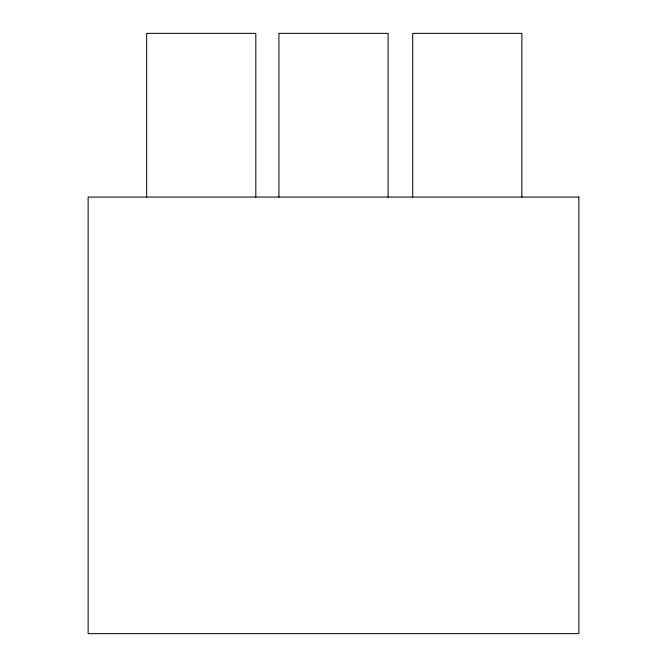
<?xml version="1.0" encoding="UTF-8"?>
<svg xmlns="http://www.w3.org/2000/svg" width="667" height="667" viewBox="0 0 667 667"><rect width="100%" height="100%" fill="white"/><g stroke="black" fill="none" stroke-linecap="round" stroke-linejoin="round"><path stroke-width="1" d="M521.852 197.065L521.852 33.35L412.706 33.35L412.706 197.065M388.069 197.065L388.069 33.35L278.931 33.35L278.931 197.065M255.811 197.065L255.811 33.35L146.665 33.35L146.665 197.065M578.864 197.065L88.136 197.065L88.136 633.65L578.864 633.65L578.864 197.065"/></g></svg>
